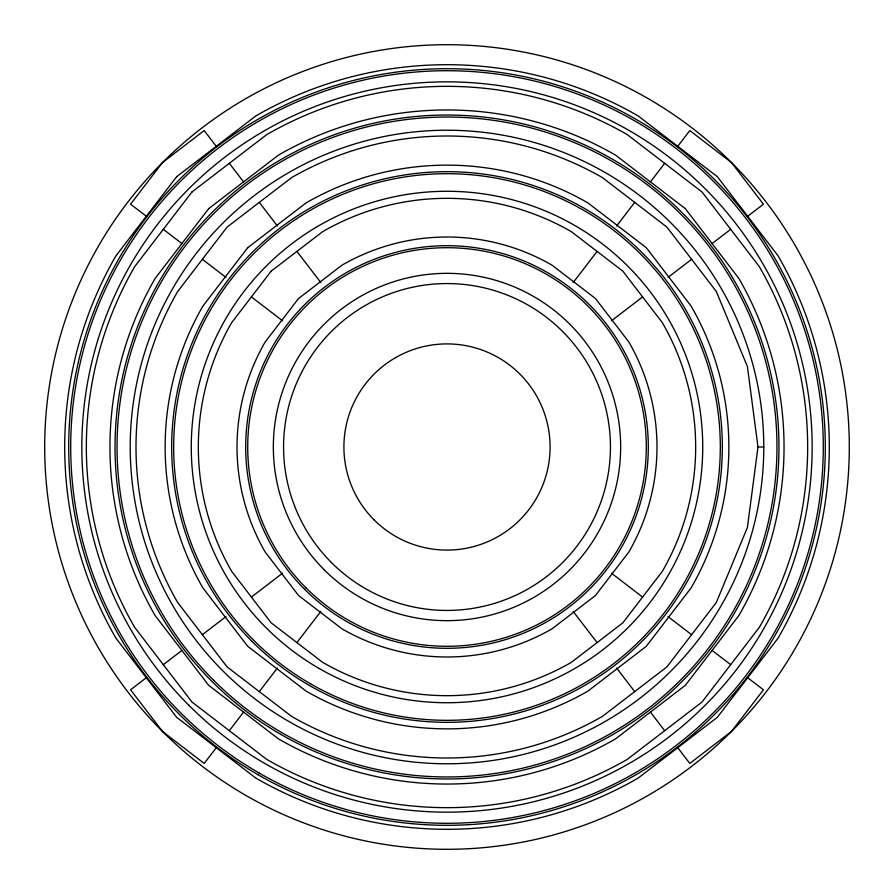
<?xml version="1.0" encoding="UTF-8"?>
<svg xmlns="http://www.w3.org/2000/svg" width="894" height="894" viewBox="0 0 894 894"><rect width="100%" height="100%" fill="white"/><g stroke="black" fill="none" stroke-linecap="round" stroke-linejoin="round"><path stroke-width="1.34" d="M757.989 447L747.395 527.494L716.329 602.5L666.902 666.902L602.5 716.329A310.989 310.989 0 0 1 291.5 716.329L227.098 666.902L177.671 602.5A310.989 310.989 0 0 1 177.671 291.5L227.098 227.098L291.5 177.671A310.989 310.989 0 0 1 602.5 177.671L666.902 227.098L716.329 291.5L747.395 366.506L757.989 447L763.778 447A316.778 316.778 0 0 1 288.606 721.335A316.778 316.778 0 0 1 288.606 172.665A316.778 316.778 0 0 1 763.778 447M216.437 747.473L204.19 763.431L162.529 731.471L130.569 689.81L146.527 677.563M229.322 730.677L243.57 712.105M259.305 691.621L277.408 668.019M296.92 642.596L320.834 611.418M573.166 282.582L597.08 251.404M616.592 225.981L634.695 202.379M650.43 181.895L664.678 163.323M677.563 146.527L689.81 130.569L731.471 162.529L763.431 204.19L747.473 216.437M163.323 664.678L181.895 650.43M202.379 634.695L225.981 616.592M251.404 597.08L282.582 573.166M611.418 320.834L642.596 296.92M668.019 277.408L691.621 259.305M712.105 243.57L730.677 229.322M146.527 216.437L130.569 204.19L162.529 162.529L204.19 130.569L216.437 146.527M163.323 229.322L181.895 243.57M202.379 259.305L225.981 277.408M251.404 296.92L282.582 320.834M611.418 573.166L642.596 597.08M668.019 616.592L691.621 634.695M712.105 650.43L730.677 664.678M747.473 677.563L763.431 689.81L731.471 731.471L689.81 763.431L677.563 747.473M229.322 163.323L243.57 181.895M259.305 202.379L277.408 225.981M296.92 251.404L320.834 282.582M573.166 611.418L597.08 642.596M616.592 668.019L634.695 691.621M650.43 712.105L664.678 730.677M176.677 176.677L115.918 255.852A382.297 382.297 0 0 0 115.918 638.148L176.677 717.323L255.852 778.082A382.297 382.297 0 0 0 638.148 778.082L717.323 717.323L778.082 638.148A382.297 382.297 0 0 0 778.082 255.852L717.323 176.677L638.148 115.918A382.297 382.297 0 0 0 255.852 115.918L176.677 176.677M191.975 191.975L134.659 266.669A360.662 360.662 0 0 0 134.659 627.331L191.975 702.025L266.669 759.341A360.662 360.662 0 0 0 627.331 759.341L702.025 702.025L759.341 627.331A360.662 360.662 0 0 0 759.341 266.669L702.025 191.975L627.331 134.659A360.662 360.662 0 0 0 266.669 134.659L191.975 191.975M208.671 208.671L155.109 278.481A337.049 337.049 0 0 0 155.109 615.519L208.671 685.329L278.481 738.891A337.049 337.049 0 0 0 615.519 738.891L685.329 685.329L738.891 615.519A337.049 337.049 0 0 0 738.891 278.481L685.329 208.671L615.519 155.109A337.049 337.049 0 0 0 278.481 155.109L208.671 208.671M247.705 247.705L202.904 306.072A281.856 281.856 0 0 0 202.904 587.928L247.705 646.295L306.072 691.096A281.856 281.856 0 0 0 587.928 691.096L646.295 646.295L691.096 587.928A281.856 281.856 0 0 0 691.096 306.072L646.295 247.705L587.928 202.904A281.856 281.856 0 0 0 306.072 202.904L247.705 247.705M271.161 271.161L231.647 322.667A248.666 248.666 0 0 0 231.647 571.333L271.161 622.839L322.667 662.353A248.666 248.666 0 0 0 571.333 662.353L622.839 622.839L662.353 571.333A248.666 248.666 0 0 0 662.353 322.667L622.839 271.161L571.333 231.647A248.666 248.666 0 0 0 322.667 231.647L271.161 271.161M298.518 298.518L265.149 342.011A209.978 209.978 0 0 0 265.149 551.989L298.518 595.482L342.011 628.851A209.978 209.978 0 0 0 551.989 628.851L595.482 595.482L628.851 551.989A209.978 209.978 0 0 0 628.851 342.011L595.482 298.518L551.989 265.149A209.978 209.978 0 0 0 342.011 265.149L298.518 298.518M252.32 641.68A275.318 275.318 0 0 0 712.943 518.263A275.318 275.318 0 0 0 375.737 181.057A275.318 275.318 0 0 0 252.32 641.68M258.858 772.874A376.285 376.285 0 0 0 823.285 447A376.285 376.285 0 0 0 258.858 121.126A376.285 376.285 0 0 0 258.858 772.874M319.136 668.466A255.729 255.729 0 0 0 702.729 447A255.729 255.729 0 0 0 319.136 225.534A255.729 255.729 0 0 0 319.136 668.466M306.083 587.917A199.295 199.295 0 0 0 639.501 498.584A199.295 199.295 0 0 0 395.416 254.499A199.295 199.295 0 0 0 306.083 587.917M281.018 734.488A331.965 331.965 0 0 0 778.965 447A331.965 331.965 0 0 0 281.018 159.512A331.965 331.965 0 0 0 281.018 734.488M213.688 680.312A329.953 329.953 0 0 0 765.711 532.399A329.953 329.953 0 0 0 361.601 128.289A329.953 329.953 0 0 0 213.688 680.312M324.209 569.791A173.648 173.648 0 0 0 614.737 491.946A173.648 173.648 0 0 0 402.054 279.263A173.648 173.648 0 0 0 324.209 569.791M257.852 774.617A378.296 378.296 0 0 0 825.296 447A378.296 378.296 0 0 0 257.852 119.383A378.296 378.296 0 0 0 257.852 774.617M188.79 705.21A365.165 365.165 0 0 0 799.717 541.507A365.165 365.165 0 0 0 352.493 94.283A365.165 365.165 0 0 0 188.79 705.21M162.529 731.471A402.3 402.3 0 0 0 835.588 551.117A402.3 402.3 0 0 0 342.883 58.412A402.3 402.3 0 0 0 162.529 731.471M310.341 683.698A273.307 273.307 0 0 0 720.307 447A273.307 273.307 0 0 0 310.341 210.302A273.307 273.307 0 0 0 310.341 683.698M304.653 589.347A201.306 201.306 0 0 0 641.445 499.098A201.306 201.306 0 0 0 394.902 252.555A201.306 201.306 0 0 0 304.653 589.347M374.105 519.895A103.089 103.089 0 0 0 546.58 473.686A103.089 103.089 0 0 0 420.314 347.42A103.089 103.089 0 0 0 374.105 519.895M331.439 562.561A163.434 163.434 0 0 0 604.869 489.297A163.434 163.434 0 0 0 404.703 289.131A163.434 163.434 0 0 0 331.439 562.561"/></g></svg>
